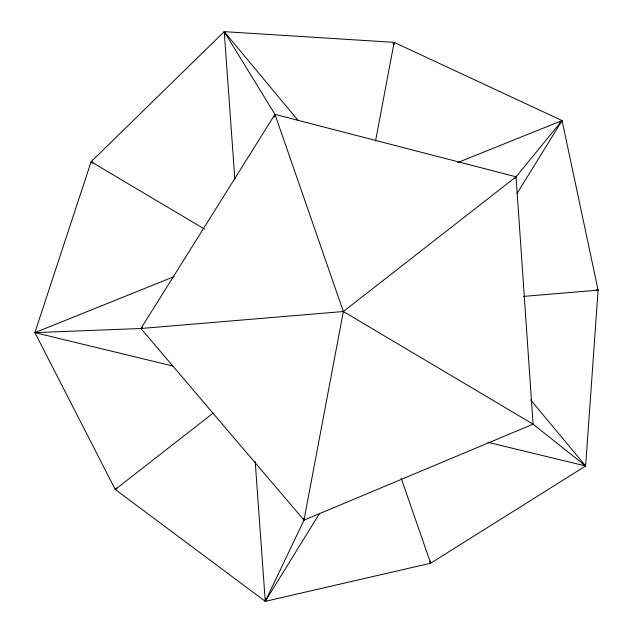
<?xml version="1.0" encoding="UTF-8"?>
<svg xmlns="http://www.w3.org/2000/svg" width="633" height="633" viewBox="0 0 633 633"><rect width="100%" height="100%" fill="white"/><g stroke="black" fill="none" stroke-linecap="round" stroke-linejoin="round"><path stroke-width="0.95" d="M596.199 289.669L598.106 290.151L585.636 465.975L430.669 563.228L265.267 601.35L115.246 489.475L34.894 332.626L91.105 161.747L224.224 31.65L394.153 42.356L562.064 120.579L598.106 290.151L596.286 290.903M255.194 461.465L265.267 601.35L303.998 520.136L343.355 311.523L274.967 114.359L224.224 31.65L234.859 179.274M375.527 141.056L394.153 42.356L393.101 44.033M265.844 598.454L265.267 601.35L319.602 513.331M274.224 117.232L274.967 114.359L516.053 176.805L562.064 120.579L457.73 162.539M515.135 178.546L516.053 176.805L533.081 424.165L585.636 465.975L487.901 442.309M517.011 193.556L562.064 120.579L559.738 122.406M117.065 488.723L115.246 489.475L116.29 487.798M174.051 276.645L34.894 332.626L140.914 328.503L274.967 114.359M140.914 328.503L343.355 311.523L533.081 424.165L303.998 520.136L140.914 328.503L142.465 327.277M115.246 489.475L213.139 413.104M343.355 311.523L516.053 176.805M523.404 296.418L598.106 290.151M36.864 332.46L34.894 332.626L172.951 366.048M92.378 163.259L91.105 161.747L93.019 162.238M91.105 161.747L204.443 229.043M583.088 464.448L585.636 465.975L530.628 399.866M429.396 561.724L430.669 563.228L430.535 561.257M298.096 120.42L224.224 31.65L225.221 34.435M303.262 518.3L303.998 520.136M401.275 478.485L430.669 563.228M394.153 42.356L394.288 44.326"/></g></svg>
